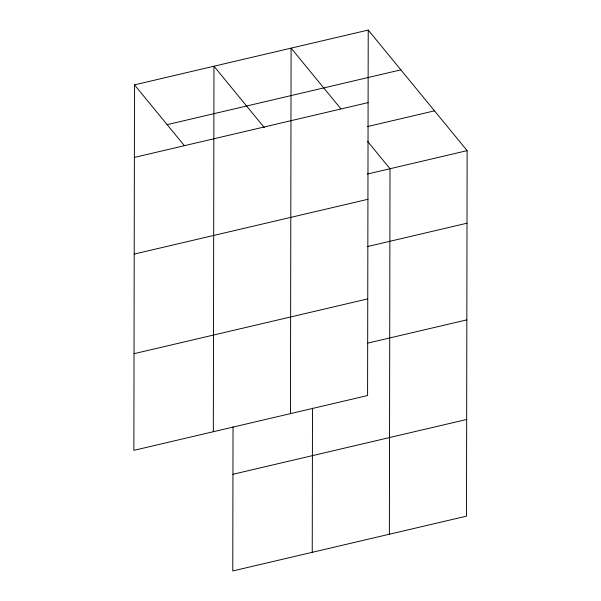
<?xml version="1.0" encoding="UTF-8"?>
<svg xmlns="http://www.w3.org/2000/svg" width="601" height="601" viewBox="0 0 601 601"><rect width="100%" height="100%" fill="white"/><g stroke="black" fill="none" stroke-linecap="round" stroke-linejoin="round"><path stroke-width="0.9" d="M134.504 84.854L133.865 450.352L367.587 395.548L368.225 30.05L134.504 84.854L184.252 145.51M213.332 431.721L213.971 66.223L264.312 127.6M233.03 426.808L232.775 570.95L466.496 516.146L467.135 150.648L368.225 30.05M290.456 413.638L291.094 48.133L340.85 108.789M312.242 552.319L312.49 408.177M389.373 534.229L390.004 168.731L367.459 141.235M167.146 124.647L400.867 69.844M134.376 157.417L368.097 102.613M367.346 126.593L434.493 110.847M367.324 174.05L467.135 150.648M134.211 254.088L367.925 199.284M367.196 246.613L467.007 223.204M134.038 353.688L367.752 298.885M367.932 343.066L466.842 319.875M232.948 474.279L466.661 419.475"/></g></svg>
